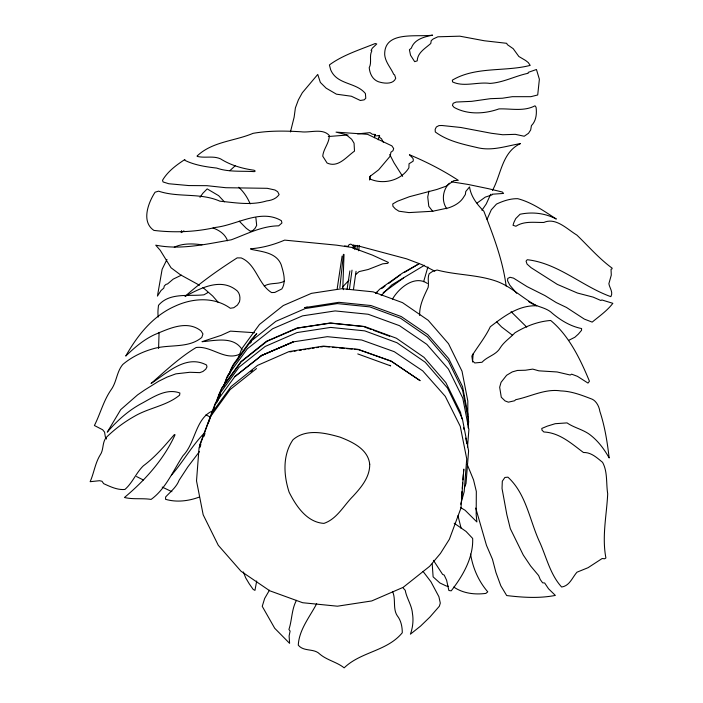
<?xml version="1.0" encoding="UTF-8"?>
<svg xmlns="http://www.w3.org/2000/svg" width="703" height="703" viewBox="0 0 703 703"><rect width="100%" height="100%" fill="white"/><g stroke="black" fill="none" stroke-linecap="round" stroke-linejoin="round"><path stroke-width="1.05" d="M342.783 288.406L344.022 254.442M357.115 249.679L357.282 245.347M419.647 315.471C419.287 305.251 423.962 296.253 428.145 287.404C429.094 282.887 427.222 278.036 429.19 273.695L432.714 271.323L437.081 270.031C456.089 275.066 476.054 274.53 494.701 280.638C510.598 285.673 522.18 298.23 536.776 305.787C518.471 305.084 503.902 316.368 490.29 326.763C485.29 337.352 477.943 346.184 471.862 356.043L472.513 360.955L474.797 362.959L482.012 362.265C487.258 356.439 496.072 355.015 500.132 348.011C503.875 341.869 510.141 338.002 514.939 332.783C525.844 326.192 537.944 321.429 550.669 320.471C569.017 335.551 580.52 359.62 589.439 381.219L587.989 383.082L577.479 376.351L571.644 374.163L570.212 375.024L557.128 371.966L538.867 370.833L532.742 369.11L525.405 370.235L517.399 370.446L512.223 371.931L506.617 375.27L501.054 382.327L499.666 387.248L501.283 397.248L505.062 400.912L508.374 402.169L514.534 400.772L515.765 399.673C530.686 396.641 545.247 388.451 560.809 390.921C571.688 391.193 582.146 395.35 592.146 399.19A11.802 7.083 70.9 0 1 599.861 411.369C604.87 426.466 607.313 442.231 609.167 457.978C604.536 449.656 598.648 441.651 591.153 435.649C584.008 429.612 574.413 428.048 567.04 422.89L555.229 423.698L547.233 426.159L541.802 428.435L541.987 430.183L543.876 431.985C559.614 432.732 571.486 443.575 583.437 452.495C591.258 452.231 596.935 457.82 602.568 462.328C607.744 471.669 606.03 483.444 607.7 493.778C606.671 515.317 601.803 536.415 605.907 557.997L604.624 558.771L602.146 558.525L588.06 567.699L576.97 572.198C572.26 577.497 569.702 585.845 561.644 587.031C550.493 574.878 546.626 557.91 540.124 543.085C529.658 521.16 526.6 494.253 507.935 477.17L504.895 477.46L502.311 481.204L502.03 488.462L506.845 514.675L510.308 528.638L523.252 555.001L530.633 565.994L538.674 575.599L540.212 579.465L542.619 582.813L544.667 582.989L548.533 588.771L555.361 595.415C539.219 598.534 523.014 597.506 506.687 595.555L500.817 585.792L495.958 572.558L492.452 559.245L486.476 545.352L475.72 508.093M473.137 353.802L472.548 361.992M159.089 332.361L158.579 348.53M467.803 414.48L467.82 401.044L462.02 371.228L448.505 343.697L428.189 320.304L402.476 302.633L373.108 291.85L342.062 288.687L311.429 293.353L283.274 305.541L259.486 324.452L241.718 348.811L237.579 359.866M468.154 427.916L468.664 421.475L462.618 390.279L448.514 361.36L427.354 336.772L400.499 318.195L369.804 306.895L337.335 303.599L305.295 308.529L275.848 321.341L250.971 341.219L231.542 367.836L228.809 374.681M461.476 497.961L461.994 491.546M462.249 488.339L462.679 482.996M462.934 479.789L463.365 474.446M463.62 471.238L463.795 469.094L460.957 508.093L449.366 539.28L440.456 553.428L429.656 566.31L403.179 587.339L371.72 600.951L337.431 606.197L302.659 602.726L269.759 590.784L240.971 571.188L218.264 545.264L203.176 514.781L196.515 480.887L199.063 447.749L210.522 416.598L230.127 389.576L256.542 368.557M467.855 424.63L468.462 416.984L462.548 386.632L448.672 358.548L427.776 334.646L401.272 316.561L370.964 305.533L338.916 302.316L304.61 307.624L307.308 307.141M467.504 446.985L468.901 429.551L462.785 398.135L448.435 369.075L426.835 344.356L399.471 325.665L368.196 314.259L335.138 310.919L302.536 315.858L272.615 328.758L247.394 348.75L227.754 375.49L223.58 386.782M199.485 447.662L199.775 444.823L215.197 403.531L234.828 376.615L261.156 355.7L293.353 341.86L327.317 336.675L361.72 340.024L394.269 351.685L422.758 370.894L445.271 396.351L460.28 426.361L466.73 458.883L464.182 491.705L460.693 504.262M339.865 287.747L343.424 254.301M358.662 250.795L359.33 245.391M352.941 248.08L353.372 244.811M349.382 289.566L352.018 270.137M354.804 249.618L355.393 245.303M353.451 289.574L356.061 271.305M337.194 288.661L342.097 256.085M347.071 289.364L349.892 270.936M256.692 581.003L254.961 590.362L253.185 589.43L249.187 583.718L245.725 577.91L243.343 571.952M181.559 230.637L181.225 232.64L183.914 230.821M353.934 248.387L354.514 245.171M374.471 137.639L375.138 134.458L372.335 134.255L369.998 132.647L357.546 133.878M369.602 180.003L370.516 175.776M378.258 139.818L378.943 136.646M374.391 137.665L375.138 134.458L375.42 135.354M428.962 191.049L427.74 196.954L428.786 206.313L432.802 211.471M290.436 131.953L294.126 117.234L295.401 107.867L298.388 99.87L302.308 92.761L317.756 74.43L320.348 82.436L326.113 88.147L336.429 94.176L351.403 96.241L360.34 100.485L364.18 99.844L365.78 98.262L365.411 93.552C356.087 82.005 336.922 85.045 330.638 69.685L329.408 64.94C342.704 55.089 359.813 49.764 375.191 43.533L376.755 43.964L372.335 48.155L371.079 50.396L371.861 50.88C368.952 56.003 372.089 62.453 369.216 67.673C369.883 74.588 373.302 80.95 380.683 82.374C385.639 83.595 393.452 84.07 395.719 78.305L394.594 74.852L393.689 74.316C390.815 67.725 385.429 62.312 384.699 54.843C383.961 30.44 416.387 37.338 432.573 35.15C424.427 36.846 414.357 39.201 411.352 48.138L409.41 49.72L410.534 55.221L414.665 61.653L417.222 60.862C417.477 52.602 425.315 48.375 430.781 43.489L431.238 40.633L433.233 38.955L437.872 36.802L459.815 36.178L484.297 40.756L506.661 43.305L507.373 44.649L513.208 48.692L518.849 56.486L525.651 60.511L528.287 62.585L530.211 65.388C504.842 71.934 475.65 66.293 452.345 80.151L452.574 81.926C463.954 87.321 477.68 81.653 489.965 83.411C503.436 82.55 515.325 75.898 528.155 73.288L528.173 72.391L536.451 69.5L539.377 79.246L537.707 94.984L530.87 96.68L512.346 96.68L502.452 98.227L490.386 98.684L471.66 101.346L456.177 102.04L453.18 103.279L452.433 105.424L454.05 107.357C467.592 114.923 484.762 114.018 498.945 108.912C510.967 108.455 523.744 111.733 534.992 105.81L536.064 107.251C536.916 113.649 536.231 120.846 531.433 125.617L530.677 129.95L528.498 133.298L524.21 136.241L515.308 134.335L502.759 134.748L491.371 133.271L460.817 127.48L442.011 125.503L438.962 125.591L436.352 126.979L435.157 129.405L435.298 131.953C447.758 141.285 463.883 144.458 478.769 147.955C493.005 150.952 506.74 145.873 520.422 143.605C501.889 152.243 501.23 174.625 492.469 190.399M427.907 266.929L423.628 281.71M216.252 402.933L219.573 393.961L239.038 367.194L265.154 346.465L297.026 332.572L330.665 327.413L364.769 330.876L397.019 342.748L425.227 362.23L447.486 388.012L462.275 418.294L468.602 450.922L466.01 483.541L464.498 487.583M231.832 368.486L233.343 364.391L251.41 339.505L256.78 333.494L252.913 338.811M208.132 423.593L210.012 418.522M210.768 416.501L219.424 393.188L221.99 388.197L241.234 361.781L267.078 341.28L297.694 328.081L330.972 323.064L364.637 326.526L396.387 338.231L424.041 357.361L445.887 382.643L460.553 412.389L461.845 418.812M199.766 447.609L200.882 444.586M203.87 436.537L204.995 433.523M216.647 402.863L218.167 398.759M213.062 411.273L214.195 408.241M216.454 402.178L221.726 388.021L240.839 361.729L266.411 341.306L296.719 328.134L329.698 323.081L363.126 326.5M217.956 400.552L220.557 393.583L216.524 402.054M223.554 386.184L226.726 377.669L228.607 374.479L227.464 377.555M229.696 373.943L232.359 366.817L228.932 374.69M487.021 219.406L491.318 209.758L496.485 204.09C503.067 200.988 510.378 198.501 517.76 198.685C531.986 202.42 544.104 211.172 556.319 219.037C545.001 213.114 532.356 211.682 520.062 214.248L515.738 218.589L513.911 222.412L513.023 225.294L515.914 226.243C524.227 220.777 534.465 222.623 543.832 222.456C555.915 217.06 567.303 229.371 576.855 235.066C588.49 246.261 599.009 258.528 612.111 268.124L612.076 268.827L611.03 269.284L611.285 275.101L608.868 283.722C609.58 287.975 613.491 292.334 610.845 296.657C582.286 286.429 558.147 263.177 527.25 259.715L526.064 261.164L527.048 264.073L531.064 267.676L557.294 284.372L577.444 293.037L593.139 297.123L600.924 300.515L601.838 299.944L612.858 303.318C607.181 310.761 599.448 316.06 592.181 322.115L584.342 319.1L566.504 307.466L556.249 302.562L544.948 295.576L527.092 286.631L513.506 278.116L510.026 277.29L507.742 278.441L507.592 280.805L509.824 285.19L516.696 293.3M296.481 600.309C291.543 609.369 292.088 620.028 288.924 629.475L290.093 631.066L289.118 635.969L289.601 643.359L274.706 628.262L262.237 606.337L264.653 598.464L269.442 590.212M490.676 194.283L486.221 204.002L481.915 210.285M166.954 259.425L162.129 269.284L157.437 296.095L161.013 290.532L163.773 288.142L164.309 285.972L165.943 284.399L167.542 283.942L173.21 279.117L181.383 275.163M392.52 299.047C398.733 288.16 414.621 274.697 427.362 283.45M316.684 603.675C309.759 616.909 299.03 629.774 298.283 645.169C303.828 651.989 313.925 648.096 319.698 654.018C326.983 660.24 336.939 662.033 344.154 667.85C360.947 651.576 387.002 651.373 402.283 632.762C402.292 626.874 401.079 620.477 397.213 615.679C392.608 608.605 396.053 599.272 392.626 591.671M199.995 197.323L202.842 193.281L207.183 188.896L218.651 195.671L224.398 201.831M211.375 413.619L231.111 386.509L257.614 365.349L289.074 351.57L323.354 346.104L358.099 349.321L390.965 360.99L420.139 380.675L391.474 361.36L358.679 349.69L354.347 349.286M199.415 451.651L187.815 466.924L179.072 480.307C176.594 486.986 170.416 491.828 165.636 496.959L165.548 499.288C176.418 502.566 188.72 501.072 199.257 497.074M449.419 183.167C442.679 189.74 441.256 200.988 446.774 208.791M204.626 432.776C191.954 445.684 183.184 461.73 171.514 475.123M375.833 293.309L379.541 289.32L402.494 273.089L419.427 263.484M343.055 286.525L349.004 280.189M375.78 293.406L377.283 291.807M381.158 295.568L391.764 284.943L424.427 265.277M251.287 341.676L249.337 343.512L251.033 342.159M229.846 170.706L235.391 165.574M355.621 274.627L359.119 271.586L368.152 269.504L382.704 263.818L387.713 263.335L388.443 262.456L372.441 255.119L351.79 247.438L336.605 245.162L284.645 240.118C273.792 244.732 262.272 247.957 250.479 248.783L251.112 249.319C261.991 251.762 276.165 252.456 281.103 264.513C283.388 272.105 286.42 281.499 281.868 288.915L274.82 292.439L271.586 292.58C258.001 284.144 256.428 264.319 241.208 257.931L237.157 257.878C218.993 269.521 201.093 281.991 185.038 296.438C200.812 288.002 221.55 277.087 237.517 291.174C240.039 294.206 240.391 298.09 239.486 301.763L237.421 305.067L233.774 307.729L230.294 308.266C214.187 296.596 192.604 297.993 175.038 306.174C152.665 316.025 137.507 335.366 125.732 356.061C134.44 347.695 143.421 339.857 154.467 334.698C168.817 328.723 186.936 319.645 201.058 330.928L202.956 333.934L201.796 337.44C188.14 348.864 168.825 343.89 152.665 348.908C141.865 352.001 131.32 357.203 122.744 364.506C116.549 371.94 116.698 382.204 111.056 389.84C103.464 400.789 100.336 413.803 94.395 425.517L102.629 429.753L104.562 432.108L105.318 436.721L106.513 439.032M250.707 371.79L252.412 370.428M262.122 355.226L234.828 376.615L235.76 375.912M381.606 288.634L385.059 286.103M388.513 283.564L400.596 274.68M383.188 292.676L403.645 277.905M477.073 203.062L485.29 197.112L492.03 194.916L492.038 194.221L503.585 193.439L502.346 192.024L488.365 188.668L468.093 184.45L451.467 181.805M264.249 286.077C270.26 282.281 278.23 284.662 284.416 281.147M404.366 272.465L418.478 264.179M207.912 292.571L203.958 294.803C188.817 296.534 169.546 292.193 158.5 305.339L158.105 309.074A15.686 6.389 89 0 0 158.21 317.079M174.274 247.236C182.648 243.159 192.93 243.554 201.954 244.793M568.727 340.34L574.869 337.247L578.376 334.066L581.548 330.313L581.583 328.556C570.643 326.35 560.968 320.524 552.461 313.415C545.756 306.86 535.914 307.088 528.559 301.49M239.442 354.286C224.846 361.043 211.137 345.516 196.172 347.51C179.713 357.37 165.469 370.868 151.066 383.495C167.2 372.942 186.146 354.11 206.55 365.033L206.972 366.904L205.777 369.163L202.947 371.483L199.81 372.634L189.889 372.274L175.855 373.855L167.129 377.072L158.57 381.316L144.537 390.086L137.551 394.91L120.723 409.621L107.251 432.16C116.83 421.035 127.691 411.079 140.697 403.944C152.481 397.74 165.978 387.766 179.898 393.012L179.599 395.156C166.576 405.921 148.667 407.819 134.22 416.431C124.106 422.151 114.563 429.243 106.285 437.424C101.979 442.609 103.93 449.7 100.169 454.99C95.09 463.259 94.009 472.987 90.142 481.696L99.554 480.703L102.005 481.265L103.657 483.646C110.274 486.661 117.498 490.184 124.923 489.455C132.559 482.785 136.136 472.811 143.333 465.843C155.214 457.038 164.81 445.693 174.309 434.63L175.065 434.779C163.808 459.437 145.082 480.263 124.44 497.496C133.219 499.631 142.226 498.005 151.101 499.411C165.697 488.963 173.263 470.456 183.035 455.658C195.408 443.075 195.355 418.856 212.095 411.097M376.448 135.872L379.576 135.407L379.488 137.331L381.492 138.746L383.293 142.243M289.785 351.904L291.921 351.562M294.065 351.228L296.2 350.885M299.408 350.375L301.543 350.032M303.687 349.69L305.823 349.356M307.958 349.013L310.093 348.67M312.237 348.337L314.373 347.994M316.508 347.651L318.652 347.308M320.788 346.974L322.923 346.632M348.047 134.994L328.292 136.514M254.574 332.721L230.47 331.122L221.058 335.393L201.981 341.702C215.452 340.647 233.8 335.867 242.21 349.786M323.995 346.465L329.417 346.966M332.668 347.264L337.001 347.669M339.171 347.871L344.593 348.38M346.755 348.583L352.177 349.083M448.452 586.32L446.335 586.03L439.876 582.954L433.118 576.864L432.222 564.07M357.765 353.925L390.675 365.876L389.761 365.27M344.584 245.962L348.082 246.384L349.127 244.6L350.815 244.117L353.547 245.804L357.809 245.813L406.606 258.836L422.301 264.785L434.779 271.147M364.145 326.869L371.289 329.505M373.328 330.252L389.647 336.262M171.892 491.687L162.217 487.091M213.018 228C219.292 230.224 225.294 234.24 227.535 240.795M205.891 414.884L209.819 416.8M136.531 476.537L143.342 479.982M453.76 587.04C463.101 593.464 474.85 594.843 485.878 593.394L487.759 591.838C478.532 581.144 472.82 568.006 470.579 554.052M460.518 507.513L465.087 510.255L476.889 521.969L476.177 514.57L476.326 491.415L473.55 479.921L467.161 464.332M199.511 285.26L180.425 274.785L171.022 267.764L160.24 250.312L155.723 245.162C181.058 250.215 206.366 244.064 231.252 239.811C246.771 234.064 261.762 225.997 278.687 225.83L281.938 223L281.376 220.689C260.804 208.501 237.052 224.837 215.891 227.368C195.662 232.008 174.476 232.878 153.895 230.399C140.96 221.665 148.289 202.605 155.091 192.2L158.588 191.154C178.237 197.807 200.285 192.464 219.881 201.181C235.426 202.719 251.358 205.619 266.709 200.917C271.446 200.434 276.376 198.677 279.126 194.555L277.65 191.699L274.952 189.995L267.245 188.316L225.83 187.719L206.954 185.68L188.782 185.566L168.799 183.747L163.061 181.954L162.525 180.267C167.859 171.295 176.286 165.108 184.871 159.511L185.012 160.416C194.74 165.152 205.953 166.857 216.7 168.079C228.501 172.288 241.85 170.785 254.319 171.637L255.233 171.066L254.064 170.231C242.263 168.597 230.672 165.267 220.584 158.878C213.396 155.6 205.32 158.21 197.771 156.541L197.007 156.101C212.236 141.505 234.486 141.206 253.018 133.35C268.933 130.556 284.917 130.811 300.989 131.769C309.926 133.043 322.536 127.884 329.268 135.468C329.496 142.937 323.371 148.755 322.747 156.189L327.08 163.017C338.222 168.131 346.351 156.804 354.505 151.119L354.057 143.175L351.649 139.247L346.025 134.607L336.034 132.129L367.52 134.308L391.87 145.864L393.671 148.535L392.995 150.697L390.912 152.226L390.2 156.145L378.671 169.792L369.541 176.761L369.796 178.887C383.047 184.986 401.044 180.741 408.909 167.78L409.032 163.773L413.109 161.207L413.338 159.792L412.872 158.245L409.427 154.739C426.387 161.813 442.943 170.293 458.312 180.337L453.813 180.636L446.264 186.146L436.915 189.459L409.41 196.708L397.406 201.26L392.749 203.932L392.915 206.26L395.385 208.94L398.9 211.199L408.944 212.596L432.556 211.26L448.417 207.903A99.958 41.433 21.8 0 0 463.69 197.042L465.36 194.511L465.764 191.48L469.534 186.936C470.913 196.497 477.126 204.555 483.84 211.199C493.286 235.426 502.812 260.18 506.142 286.086M512.531 335.296L501.564 326.93L496.775 321.965M454.191 523.217L466.045 531.433L472.662 538.436C473.479 557.672 462.671 576.144 451.221 590.836L448.866 590.494L446.607 580.212L444.208 575.089L442.6 574.377L433.435 560.344M202.939 287.518L212.719 296.042L218.387 302.554M526.732 327.106L511.046 311.631M238.669 187.244C243.721 191.734 247.561 197.666 250.171 203.879M239.24 221.164L246.278 228.299L250.242 231.19L252.72 230.637L255.057 228.343L256.683 225.382L255.883 217.833M403.267 588.139L405.253 590.335C406.562 598.209 411.87 605.221 412.459 613.552C413.636 620.38 412.74 627.717 410.42 634.168L420.526 626.127L429.814 617.155L439.357 606.232L440.298 603.112L438.909 596.698L430.921 581.733L423.039 571.416M402.626 176.365L393.979 162.753L389.734 154.519M342.607 287.72L343.451 289.698M461.159 528.428L457.961 515.712M463.558 427.38L463.989 429.515M465.711 438.083L466.783 443.444M369.716 464.226C369.927 477.029 361.324 487.232 353.126 496.133C343.705 505.457 337.15 518.858 323.96 523.384C306.947 522.408 296.077 506.072 289.126 492.197C283.581 475.237 282.439 454.99 293.019 439.718C306.139 428.373 324.962 432.828 340.05 437.143C352.528 442.029 368.073 449.147 369.716 464.226M292.316 342.185L261.156 355.7L293.353 341.86L292.316 342.185"/></g></svg>
